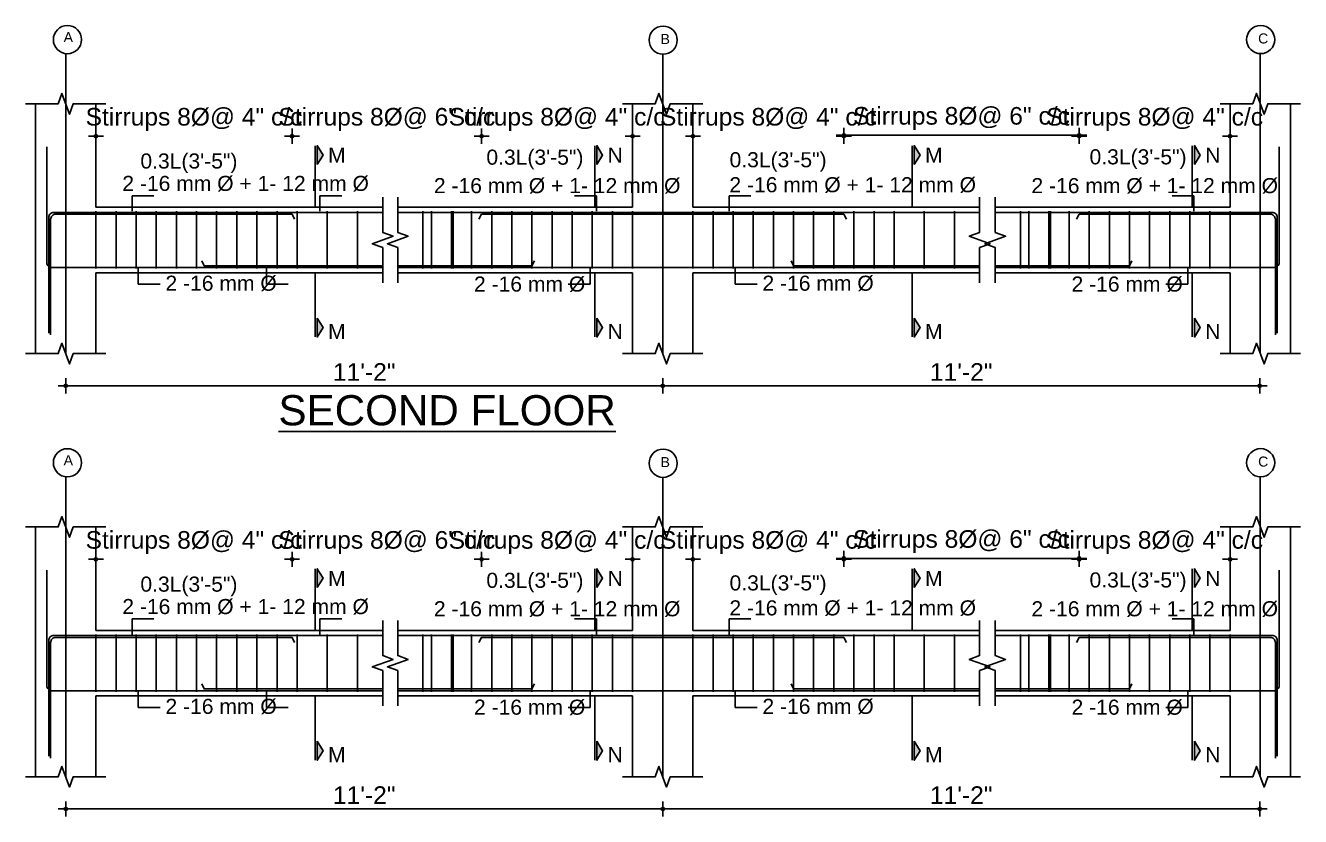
# Model space of a CAD drawing. Header units: inches. Extents: x 10143 to 33197, y -150 to 3760.
# Drawn here: x 14361 to 14868, y 2822 to 3137 of the extents above; entities that cross this region are included whole.
import ezdxf
from ezdxf.enums import TextEntityAlignment as Align

# ---------------------------------------------------------------- set-up
doc = ezdxf.new("R2010")
doc.units = ezdxf.units.IN
doc.header["$LTSCALE"] = 0.5
doc.header["$MEASUREMENT"] = 0
doc.header["$PDMODE"] = 66
doc.layers.add('DIMENSION', color=5, linetype='Continuous')
doc.styles.add('1.8', font='times.ttf', dxfattribs={"width": 0.8, "height": 6})
doc.styles.add('style1', font='arial.ttf', dxfattribs={"height": 7})
doc.dimstyles.new('1.4', dxfattribs={"dimscale": 0, "dimtxt": 6, "dimasz": 0.5, "dimexe": 2, "dimexo": 9, "dimgap": 2, "dimtad": 1, "dimdec": 0, "dimlfac": 0.5, "dimzin": 3, "dimdsep": 46, "dimlunit": 4, "dimtxsty": '1.8', "dimblk": 'DIM', "dimcen": 3, "dimdle": 3, "dimse1": 1, "dimse2": 1, "dimclrd": 256, "dimclre": 256, "dimclrt": 7, "dimadec": 1, "dimazin": 2, "dimtfac": 1, "dimtdec": 0, "dimtix": 1, "dimtofl": 0, "dimtmove": 2, "dimatfit": 3, "dimldrblk": 'ARW', "dimfxl": 2, "dimfrac": 2, "dimtolj": 2, "dimtzin": 0, "dimarcsym": 0})

# ---------------------------------------------------------------- blocks, each defined once
blk = doc.blocks.new('DIM')
at = {"layer": 'DIMENSION'}
h = blk.add_hatch(color=256, dxfattribs=at)
h.paths.add_polyline_path([(0, 1.3), (0, 0), (1.3, 0, 0.414214)])
h.paths.add_polyline_path([(1.3, 0), (0, 0), (0, -1.3, 0.414214)])
h.paths.add_polyline_path([(0, 0), (-1.3, 0, 0.414214), (0, -1.3)])
h.paths.add_polyline_path([(0, 1.3, 0.414214), (-1.3, 0), (0, 0)])
for p, q in [((-6, 0), (6, 0)), ((0, 6), (0, -6))]:
    blk.add_line(p, q, dxfattribs=at)
blk.add_circle((0, 0), 1.28, dxfattribs=at)
blk = doc.blocks.new('*D2431')
at = {"lineweight": -2, "transparency": 16777216}
for p, q in [((14388.15, 2924.24), (14387.65, 2924.24)), ((14467.15, 2924.24), (14467.65, 2924.24))]:
    blk.add_line(p, q, dxfattribs=at)
at = {"layer": 'Defpoints', "color": 0, "transparency": 16777216}
for p in [(14466.65, 2924.24), (14388.65, 2912.26), (14466.65, 2907.7)]:
    blk.add_point(p, dxfattribs=at)
at = {"lineweight": -2, "transparency": 16777216, "xscale": 0.5, "yscale": 0.5, "zscale": 0.5}
blk.add_blockref('DIM', (14388.65, 2924.24), dxfattribs=at)
at = {"lineweight": -2, "transparency": 16777216, "xscale": 0.5, "yscale": 0.5, "zscale": 0.5, "rotation": 180}
blk.add_blockref('DIM', (14466.65, 2924.24), dxfattribs=at)
at = {"color": 7, "transparency": 16777216, "insert": (14427.65, 2930.9), "char_height": 7, "attachment_point": 5, "style": 'style1'}
blk.add_mtext('\\A2;Stirrups 8%%C@ 4" c/c', dxfattribs=at)
blk = doc.blocks.new('ARW')
at = {"layer": 'DIMENSION'}
blk.add_lwpolyline([(-0.5, 0, 0, 3, 0), (-5.5, 0, 0, 0, 0), (-0.5, 0, 0, 0, 0)], format="xyseb", dxfattribs=at)
blk = doc.blocks.new('*D2432')
at = {"lineweight": -2, "transparency": 16777216}
for p, q in [((14466.15, 2924.24), (14465.65, 2924.24)), ((14542.5, 2924.24), (14543, 2924.24))]:
    blk.add_line(p, q, dxfattribs=at)
at = {"layer": 'Defpoints', "color": 0, "transparency": 16777216}
for p in [(14542, 2924.24), (14466.65, 2907.7), (14542, 2893.19)]:
    blk.add_point(p, dxfattribs=at)
at = {"lineweight": -2, "transparency": 16777216, "xscale": 0.5, "yscale": 0.5, "zscale": 0.5}
blk.add_blockref('DIM', (14466.65, 2924.24), dxfattribs=at)
at = {"lineweight": -2, "transparency": 16777216, "xscale": 0.5, "yscale": 0.5, "zscale": 0.5, "rotation": 180}
blk.add_blockref('DIM', (14542, 2924.24), dxfattribs=at)
at = {"color": 7, "transparency": 16777216, "insert": (14504.32, 2930.9), "char_height": 7, "attachment_point": 5, "style": 'style1'}
blk.add_mtext('\\A2;Stirrups 8%%C@ 6" c/c', dxfattribs=at)
blk = doc.blocks.new('*D2433')
at = {"lineweight": -2, "transparency": 16777216}
for p, q in [((14541.5, 2924.24), (14541, 2924.24)), ((14602.5, 2924.24), (14603, 2924.24))]:
    blk.add_line(p, q, dxfattribs=at)
at = {"layer": 'Defpoints', "color": 0, "transparency": 16777216}
for p in [(14602, 2924.24), (14602, 2910.7), (14542, 2893.19)]:
    blk.add_point(p, dxfattribs=at)
at = {"lineweight": -2, "transparency": 16777216, "xscale": 0.5, "yscale": 0.5, "zscale": 0.5}
blk.add_blockref('DIM', (14542, 2924.24), dxfattribs=at)
at = {"lineweight": -2, "transparency": 16777216, "xscale": 0.5, "yscale": 0.5, "zscale": 0.5, "rotation": 180}
blk.add_blockref('DIM', (14602, 2924.24), dxfattribs=at)
at = {"color": 7, "transparency": 16777216, "insert": (14572, 2930.9), "char_height": 7, "attachment_point": 5, "style": 'style1'}
blk.add_mtext('\\A2;Stirrups 8%%C@ 4" c/c', dxfattribs=at)
blk = doc.blocks.new('*D2434')
at = {"lineweight": -2, "transparency": 16777216}
for p, q in [((14625.5, 2924.24), (14625, 2924.24)), ((14686.5, 2924.24), (14687, 2924.24))]:
    blk.add_line(p, q, dxfattribs=at)
at = {"layer": 'Defpoints', "color": 0, "transparency": 16777216}
for p in [(14626, 2924.24), (14626, 2910.7), (14686, 2893.19)]:
    blk.add_point(p, dxfattribs=at)
at = {"lineweight": -2, "transparency": 16777216, "xscale": 0.5, "yscale": 0.5, "zscale": 0.5}
blk.add_blockref('DIM', (14626, 2924.24), dxfattribs=at)
at = {"lineweight": -2, "transparency": 16777216, "xscale": 0.5, "yscale": 0.5, "zscale": 0.5, "rotation": 180}
blk.add_blockref('DIM', (14686, 2924.24), dxfattribs=at)
at = {"color": 7, "transparency": 16777216, "insert": (14656, 2930.9), "char_height": 7, "attachment_point": 5, "style": 'style1'}
blk.add_mtext('\\A2;Stirrups 8%%C@ 4" c/c', dxfattribs=at)
blk = doc.blocks.new('*D2435')
at = {"lineweight": -2, "transparency": 16777216}
for p, q in [((14779.07, 2924.24), (14778.57, 2924.24)), ((14840.07, 2924.24), (14840.57, 2924.24))]:
    blk.add_line(p, q, dxfattribs=at)
at = {"layer": 'Defpoints', "color": 0, "transparency": 16777216}
for p in [(14839.57, 2924.24), (14839.57, 2910.7), (14779.57, 2893.19)]:
    blk.add_point(p, dxfattribs=at)
at = {"lineweight": -2, "transparency": 16777216, "xscale": 0.5, "yscale": 0.5, "zscale": 0.5}
blk.add_blockref('DIM', (14779.57, 2924.24), dxfattribs=at)
at = {"lineweight": -2, "transparency": 16777216, "xscale": 0.5, "yscale": 0.5, "zscale": 0.5, "rotation": 180}
blk.add_blockref('DIM', (14839.57, 2924.24), dxfattribs=at)
at = {"color": 7, "transparency": 16777216, "insert": (14809.57, 2930.9), "char_height": 7, "attachment_point": 5, "style": 'style1'}
blk.add_mtext('\\A2;Stirrups 8%%C@ 4" c/c', dxfattribs=at)
blk = doc.blocks.new('*D2443')
at = {"lineweight": -2, "transparency": 16777216}
blk.add_line((14686.5, 2924.61), (14779.07, 2924.61), dxfattribs=at)
at = {"layer": 'Defpoints', "color": 0, "transparency": 16777216}
for p in [(14779.57, 2924.61), (14686, 2893.19), (14779.57, 2893.19)]:
    blk.add_point(p, dxfattribs=at)
at = {"lineweight": -2, "transparency": 16777216, "xscale": 0.5, "yscale": 0.5, "zscale": 0.5, "rotation": 180}
blk.add_blockref('DIM', (14686, 2924.61), dxfattribs=at)
at = {"lineweight": -2, "transparency": 16777216, "xscale": 0.5, "yscale": 0.5, "zscale": 0.5}
blk.add_blockref('DIM', (14779.57, 2924.61), dxfattribs=at)
at = {"color": 7, "transparency": 16777216, "insert": (14732.78, 2931.27), "char_height": 7, "attachment_point": 5, "style": 'style1'}
blk.add_mtext('\\A2;Stirrups 8%%C@ 6" c/c', dxfattribs=at)
blk = doc.blocks.new('*D2428')
at = {"lineweight": -2, "transparency": 16777216}
blk.add_line((14377.15, 2824.93), (14613.5, 2824.93), dxfattribs=at)
at = {"layer": 'Defpoints', "color": 0, "transparency": 16777216}
for p in [(14376.65, 2837.74), (14614, 2837.74), (14614, 2824.93)]:
    blk.add_point(p, dxfattribs=at)
at = {"lineweight": -2, "transparency": 16777216, "xscale": 0.5, "yscale": 0.5, "zscale": 0.5, "rotation": 180}
blk.add_blockref('DIM', (14376.65, 2824.93), dxfattribs=at)
at = {"lineweight": -2, "transparency": 16777216, "xscale": 0.5, "yscale": 0.5, "zscale": 0.5}
blk.add_blockref('DIM', (14614, 2824.93), dxfattribs=at)
at = {"color": 7, "transparency": 16777216, "insert": (14495.32, 2830.45), "char_height": 7, "attachment_point": 5, "style": 'style1'}
blk.add_mtext('\\A2;11\'-2"', dxfattribs=at)
blk = doc.blocks.new('*D2436')
at = {"lineweight": -2, "transparency": 16777216}
blk.add_line((14614.5, 2824.93), (14850.85, 2824.93), dxfattribs=at)
at = {"layer": 'Defpoints', "color": 0, "transparency": 16777216}
for p in [(14614, 2837.74), (14851.35, 2837.74), (14851.35, 2824.93)]:
    blk.add_point(p, dxfattribs=at)
at = {"lineweight": -2, "transparency": 16777216, "xscale": 0.5, "yscale": 0.5, "zscale": 0.5, "rotation": 180}
blk.add_blockref('DIM', (14614, 2824.93), dxfattribs=at)
at = {"lineweight": -2, "transparency": 16777216, "xscale": 0.5, "yscale": 0.5, "zscale": 0.5}
blk.add_blockref('DIM', (14851.35, 2824.93), dxfattribs=at)
at = {"color": 7, "transparency": 16777216, "insert": (14732.67, 2830.45), "char_height": 7, "attachment_point": 5, "style": 'style1'}
blk.add_mtext('\\A2;{\\fArial TUR|b0|i0|c162|p34;11\'-}2{\\fArial TUR|b0|i0|c162|p34;"}', dxfattribs=at)
blk = doc.blocks.new('*D2424')
at = {"lineweight": -2, "transparency": 16777216}
for p, q in [((14388.15, 3092.53), (14387.65, 3092.53)), ((14467.15, 3092.53), (14467.65, 3092.53))]:
    blk.add_line(p, q, dxfattribs=at)
at = {"layer": 'Defpoints', "color": 0, "transparency": 16777216}
for p in [(14466.65, 3092.53), (14388.65, 3080.56), (14466.65, 3075.99)]:
    blk.add_point(p, dxfattribs=at)
at = {"lineweight": -2, "transparency": 16777216, "xscale": 0.5, "yscale": 0.5, "zscale": 0.5}
blk.add_blockref('DIM', (14388.65, 3092.53), dxfattribs=at)
at = {"lineweight": -2, "transparency": 16777216, "xscale": 0.5, "yscale": 0.5, "zscale": 0.5, "rotation": 180}
blk.add_blockref('DIM', (14466.65, 3092.53), dxfattribs=at)
at = {"color": 7, "transparency": 16777216, "insert": (14427.65, 3099.19), "char_height": 7, "attachment_point": 5, "style": 'style1'}
blk.add_mtext('\\A2;Stirrups 8%%C@ 4" c/c', dxfattribs=at)
blk = doc.blocks.new('*D2425')
at = {"lineweight": -2, "transparency": 16777216}
for p, q in [((14466.15, 3092.53), (14465.65, 3092.53)), ((14542.5, 3092.53), (14543, 3092.53))]:
    blk.add_line(p, q, dxfattribs=at)
at = {"layer": 'Defpoints', "color": 0, "transparency": 16777216}
for p in [(14542, 3092.53), (14466.65, 3075.99), (14542, 3061.48)]:
    blk.add_point(p, dxfattribs=at)
at = {"lineweight": -2, "transparency": 16777216, "xscale": 0.5, "yscale": 0.5, "zscale": 0.5}
blk.add_blockref('DIM', (14466.65, 3092.53), dxfattribs=at)
at = {"lineweight": -2, "transparency": 16777216, "xscale": 0.5, "yscale": 0.5, "zscale": 0.5, "rotation": 180}
blk.add_blockref('DIM', (14542, 3092.53), dxfattribs=at)
at = {"color": 7, "transparency": 16777216, "insert": (14504.32, 3099.19), "char_height": 7, "attachment_point": 5, "style": 'style1'}
blk.add_mtext('\\A2;Stirrups 8%%C@ 6" c/c', dxfattribs=at)
blk = doc.blocks.new('*D2426')
at = {"lineweight": -2, "transparency": 16777216}
for p, q in [((14541.5, 3092.53), (14541, 3092.53)), ((14602.5, 3092.53), (14603, 3092.53))]:
    blk.add_line(p, q, dxfattribs=at)
at = {"layer": 'Defpoints', "color": 0, "transparency": 16777216}
for p in [(14602, 3092.53), (14602, 3078.99), (14542, 3061.48)]:
    blk.add_point(p, dxfattribs=at)
at = {"lineweight": -2, "transparency": 16777216, "xscale": 0.5, "yscale": 0.5, "zscale": 0.5}
blk.add_blockref('DIM', (14542, 3092.53), dxfattribs=at)
at = {"lineweight": -2, "transparency": 16777216, "xscale": 0.5, "yscale": 0.5, "zscale": 0.5, "rotation": 180}
blk.add_blockref('DIM', (14602, 3092.53), dxfattribs=at)
at = {"color": 7, "transparency": 16777216, "insert": (14572, 3099.19), "char_height": 7, "attachment_point": 5, "style": 'style1'}
blk.add_mtext('\\A2;Stirrups 8%%C@ 4" c/c', dxfattribs=at)
blk = doc.blocks.new('*D2427')
at = {"lineweight": -2, "transparency": 16777216}
for p, q in [((14625.5, 3092.53), (14625, 3092.53)), ((14686.5, 3092.53), (14687, 3092.53))]:
    blk.add_line(p, q, dxfattribs=at)
at = {"layer": 'Defpoints', "color": 0, "transparency": 16777216}
for p in [(14626, 3092.53), (14626, 3078.99), (14686, 3061.48)]:
    blk.add_point(p, dxfattribs=at)
at = {"lineweight": -2, "transparency": 16777216, "xscale": 0.5, "yscale": 0.5, "zscale": 0.5}
blk.add_blockref('DIM', (14626, 3092.53), dxfattribs=at)
at = {"lineweight": -2, "transparency": 16777216, "xscale": 0.5, "yscale": 0.5, "zscale": 0.5, "rotation": 180}
blk.add_blockref('DIM', (14686, 3092.53), dxfattribs=at)
at = {"color": 7, "transparency": 16777216, "insert": (14656, 3099.19), "char_height": 7, "attachment_point": 5, "style": 'style1'}
blk.add_mtext('\\A2;Stirrups 8%%C@ 4" c/c', dxfattribs=at)
blk = doc.blocks.new('*D2421')
at = {"lineweight": -2, "transparency": 16777216}
for p, q in [((14779.07, 3092.53), (14778.57, 3092.53)), ((14840.07, 3092.53), (14840.57, 3092.53))]:
    blk.add_line(p, q, dxfattribs=at)
at = {"layer": 'Defpoints', "color": 0, "transparency": 16777216}
for p in [(14839.57, 3092.53), (14839.57, 3078.99), (14779.57, 3061.48)]:
    blk.add_point(p, dxfattribs=at)
at = {"lineweight": -2, "transparency": 16777216, "xscale": 0.5, "yscale": 0.5, "zscale": 0.5}
blk.add_blockref('DIM', (14779.57, 3092.53), dxfattribs=at)
at = {"lineweight": -2, "transparency": 16777216, "xscale": 0.5, "yscale": 0.5, "zscale": 0.5, "rotation": 180}
blk.add_blockref('DIM', (14839.57, 3092.53), dxfattribs=at)
at = {"color": 7, "transparency": 16777216, "insert": (14809.57, 3099.19), "char_height": 7, "attachment_point": 5, "style": 'style1'}
blk.add_mtext('\\A2;Stirrups 8%%C@ 4" c/c', dxfattribs=at)
blk = doc.blocks.new('*D2442')
at = {"lineweight": -2, "transparency": 16777216}
blk.add_line((14686.5, 3092.9), (14779.07, 3092.9), dxfattribs=at)
at = {"layer": 'Defpoints', "color": 0, "transparency": 16777216}
for p in [(14779.57, 3092.9), (14686, 3061.48), (14779.57, 3061.48)]:
    blk.add_point(p, dxfattribs=at)
at = {"lineweight": -2, "transparency": 16777216, "xscale": 0.5, "yscale": 0.5, "zscale": 0.5, "rotation": 180}
blk.add_blockref('DIM', (14686, 3092.9), dxfattribs=at)
at = {"lineweight": -2, "transparency": 16777216, "xscale": 0.5, "yscale": 0.5, "zscale": 0.5}
blk.add_blockref('DIM', (14779.57, 3092.9), dxfattribs=at)
at = {"color": 7, "transparency": 16777216, "insert": (14732.78, 3099.56), "char_height": 7, "attachment_point": 5, "style": 'style1'}
blk.add_mtext('\\A2;Stirrups 8%%C@ 6" c/c', dxfattribs=at)
blk = doc.blocks.new('*D2422')
at = {"lineweight": -2, "transparency": 16777216}
blk.add_line((14377.15, 2993.23), (14613.5, 2993.23), dxfattribs=at)
at = {"layer": 'Defpoints', "color": 0, "transparency": 16777216}
for p in [(14376.65, 3006.04), (14614, 3006.04), (14614, 2993.23)]:
    blk.add_point(p, dxfattribs=at)
at = {"lineweight": -2, "transparency": 16777216, "xscale": 0.5, "yscale": 0.5, "zscale": 0.5, "rotation": 180}
blk.add_blockref('DIM', (14376.65, 2993.23), dxfattribs=at)
at = {"lineweight": -2, "transparency": 16777216, "xscale": 0.5, "yscale": 0.5, "zscale": 0.5}
blk.add_blockref('DIM', (14614, 2993.23), dxfattribs=at)
at = {"color": 7, "transparency": 16777216, "insert": (14495.32, 2998.74), "char_height": 7, "attachment_point": 5, "style": 'style1'}
blk.add_mtext('\\A2;11\'-2"', dxfattribs=at)
blk = doc.blocks.new('*D2423')
at = {"lineweight": -2, "transparency": 16777216}
blk.add_line((14614.5, 2993.23), (14850.85, 2993.23), dxfattribs=at)
at = {"layer": 'Defpoints', "color": 0, "transparency": 16777216}
for p in [(14614, 3006.04), (14851.35, 3006.04), (14851.35, 2993.23)]:
    blk.add_point(p, dxfattribs=at)
at = {"lineweight": -2, "transparency": 16777216, "xscale": 0.5, "yscale": 0.5, "zscale": 0.5, "rotation": 180}
blk.add_blockref('DIM', (14614, 2993.23), dxfattribs=at)
at = {"lineweight": -2, "transparency": 16777216, "xscale": 0.5, "yscale": 0.5, "zscale": 0.5}
blk.add_blockref('DIM', (14851.35, 2993.23), dxfattribs=at)
at = {"color": 7, "transparency": 16777216, "insert": (14732.67, 2998.74), "char_height": 7, "attachment_point": 5, "style": 'style1'}
blk.add_mtext('\\A2;{\\fArial TUR|b0|i0|c162|p34;11\'-}2{\\fArial TUR|b0|i0|c162|p34;"}', dxfattribs=at)

msp = doc.modelspace()

# ---------------------------------------------------------------- hatches: boundary and pattern name
for points in [[(14476.63, 3088.78), (14476.63, 3081.27), (14478.94, 3085.02)], [(14587.8, 3088.78), (14587.8, 3081.27), (14590.11, 3085.02)], [(14713.99, 3088.78), (14713.99, 3081.27), (14716.3, 3085.02)], [(14825.36, 3088.78), (14825.36, 3081.27), (14827.67, 3085.02)], [(14476.63, 3012.64), (14476.63, 3020.14), (14478.94, 3016.39)], [(14587.8, 3012.64), (14587.8, 3020.14), (14590.11, 3016.39)], [(14713.99, 3012.64), (14713.99, 3020.14), (14716.3, 3016.39)], [(14825.36, 3012.64), (14825.36, 3020.14), (14827.67, 3016.39)], [(14476.63, 2920.48), (14476.63, 2912.98), (14478.94, 2916.73)], [(14587.8, 2920.48), (14587.8, 2912.98), (14590.11, 2916.73)], [(14713.99, 2920.48), (14713.99, 2912.98), (14716.3, 2916.73)], [(14825.36, 2920.48), (14825.36, 2912.98), (14827.67, 2916.73)], [(14476.63, 2844.34), (14476.63, 2851.85), (14478.94, 2848.09)], [(14587.8, 2844.34), (14587.8, 2851.85), (14590.11, 2848.09)], [(14713.99, 2844.34), (14713.99, 2851.85), (14716.3, 2848.09)], [(14825.36, 2844.34), (14825.36, 2851.85), (14827.67, 2848.09)]]:
    msp.add_hatch(color=256).paths.add_polyline_path(points)

# ---------------------------------------------------------------- linework, layer by layer
for p, q in [((14376.65, 3105.39), (14376.65, 3125.35)), ((14614, 3105.39), (14614, 3125.35)), ((14851.57, 3105.39), (14851.57, 3125.35)), ((14364.65, 3038.23), (14364.65, 3105.39)), ((14376.65, 3105.39), (14376.65, 3006.04)), ((14388.65, 3064.23), (14388.65, 3105.39)), ((14602, 3064.23), (14602, 3105.39)), ((14614, 3105.39), (14614, 3006.04)), ((14626, 3064.23), (14626, 3105.39)), ((14839.57, 3064.23), (14839.57, 3105.39)), ((14851.57, 3105.39), (14851.57, 3006.04)), ((14863.57, 3061.48), (14863.57, 3105.39)), ((14475.78, 3064.23), (14475.78, 3088.73)), ((14586.94, 3064.23), (14586.94, 3088.73)), ((14713.13, 3064.23), (14713.13, 3088.73)), ((14824.51, 3064.23), (14824.51, 3088.73)), ((14388.65, 3064.23), (14502.65, 3064.23)), ((14388.65, 3062.63), (14388.65, 3039.83)), ((14396.65, 3062.63), (14396.65, 3039.83)), ((14404.65, 3062.63), (14404.65, 3039.83)), ((14412.65, 3062.63), (14412.65, 3039.83)), ((14420.65, 3062.63), (14420.65, 3039.83)), ((14428.65, 3062.63), (14428.65, 3039.83)), ((14436.65, 3062.63), (14436.65, 3039.83)), ((14444.65, 3062.63), (14444.65, 3039.83)), ((14452.65, 3062.63), (14452.65, 3039.83)), ((14460.65, 3062.63), (14460.65, 3039.83)), ((14468.65, 3062.63), (14468.65, 3039.83)), ((14480.65, 3062.63), (14480.65, 3039.83)), ((14492.65, 3062.63), (14492.65, 3039.83)), ((14508.65, 3064.23), (14602, 3064.23)), ((14614, 3062.23), (14508.65, 3062.23)), ((14518.65, 3062.63), (14518.65, 3039.83)), ((14522, 3062.63), (14522, 3039.83)), ((14530, 3062.63), (14530, 3039.83)), ((14530.65, 3062.63), (14530.65, 3039.83)), ((14538, 3062.63), (14538, 3039.83)), ((14546, 3062.63), (14546, 3039.83)), ((14554, 3062.63), (14554, 3039.83)), ((14562, 3062.63), (14562, 3039.83)), ((14570, 3062.63), (14570, 3039.83)), ((14578, 3062.63), (14578, 3039.83)), ((14586, 3062.63), (14586, 3039.83)), ((14594, 3062.63), (14594, 3039.83)), ((14602, 3062.63), (14602, 3039.83)), ((14614, 3062.23), (14740, 3062.23)), ((14740, 3064.23), (14626, 3064.23)), ((14626, 3062.63), (14626, 3039.83)), ((14634, 3062.63), (14634, 3039.83)), ((14642, 3062.63), (14642, 3039.83)), ((14650, 3062.63), (14650, 3039.83)), ((14658, 3062.63), (14658, 3039.83)), ((14666, 3062.63), (14666, 3039.83)), ((14674, 3062.63), (14674, 3039.83)), ((14682, 3062.63), (14682, 3039.83)), ((14690, 3062.63), (14690, 3039.83)), ((14698, 3062.63), (14698, 3039.83)), ((14706, 3062.63), (14706, 3039.83)), ((14718, 3062.63), (14718, 3039.83)), ((14730, 3062.63), (14730, 3039.83)), ((14746.21, 3064.23), (14839.57, 3064.23)), ((14851.57, 3062.23), (14746.21, 3062.23)), ((14756.21, 3062.63), (14756.21, 3039.83)), ((14759.57, 3062.63), (14759.57, 3039.83)), ((14767.57, 3062.63), (14767.57, 3039.83)), ((14768.21, 3062.63), (14768.21, 3039.83)), ((14775.57, 3062.63), (14775.57, 3039.83)), ((14783.57, 3062.63), (14783.57, 3039.83)), ((14791.57, 3062.63), (14791.57, 3039.83)), ((14799.57, 3062.63), (14799.57, 3039.83)), ((14807.57, 3062.63), (14807.57, 3039.83)), ((14815.57, 3062.63), (14815.57, 3039.83)), ((14823.57, 3062.63), (14823.57, 3039.83)), ((14831.57, 3062.63), (14831.57, 3039.83)), ((14839.57, 3062.63), (14839.57, 3039.83)), ((14863.57, 3006.04), (14863.57, 3061.48)), ((14364.65, 3006.04), (14364.65, 3038.23)), ((14388.65, 3006.04), (14388.65, 3038.23)), ((14388.65, 3038.23), (14502.65, 3038.23)), ((14475.78, 3012.69), (14475.78, 3038.23)), ((14614, 3040.23), (14508.65, 3040.23)), ((14508.65, 3038.23), (14602, 3038.23)), ((14586.94, 3012.69), (14586.94, 3038.23)), ((14602, 3006.04), (14602, 3038.23)), ((14614, 3040.23), (14740, 3040.23)), ((14740, 3038.23), (14626, 3038.23)), ((14626, 3006.04), (14626, 3038.23)), ((14713.13, 3012.69), (14713.13, 3038.23)), ((14851.57, 3040.23), (14746.21, 3040.23)), ((14746.21, 3038.23), (14839.57, 3038.23)), ((14824.51, 3012.69), (14824.51, 3038.23)), ((14839.57, 3006.04), (14839.57, 3038.23)), ((14376.65, 3006.04), (14376.65, 3025.99)), ((14614, 3006.04), (14614, 3025.99)), ((14851.57, 3006.04), (14851.57, 3025.99)), ((14376.65, 2937.1), (14376.65, 2957.05)), ((14614, 2937.1), (14614, 2957.05)), ((14851.57, 2937.1), (14851.57, 2957.05)), ((14364.65, 2869.94), (14364.65, 2937.1)), ((14376.65, 2937.1), (14376.65, 2837.74)), ((14388.65, 2895.94), (14388.65, 2937.1)), ((14602, 2895.94), (14602, 2937.1)), ((14614, 2937.1), (14614, 2837.74)), ((14626, 2895.94), (14626, 2937.1)), ((14839.57, 2895.94), (14839.57, 2937.1)), ((14851.57, 2937.1), (14851.57, 2837.74)), ((14863.57, 2893.19), (14863.57, 2937.1)), ((14475.78, 2895.94), (14475.78, 2920.43)), ((14586.94, 2895.94), (14586.94, 2920.43)), ((14713.13, 2895.94), (14713.13, 2920.43)), ((14824.51, 2895.94), (14824.51, 2920.43)), ((14388.65, 2895.94), (14502.65, 2895.94)), ((14508.65, 2895.94), (14602, 2895.94)), ((14740, 2895.94), (14626, 2895.94)), ((14746.21, 2895.94), (14839.57, 2895.94)), ((14388.65, 2894.34), (14388.65, 2871.54)), ((14396.65, 2894.34), (14396.65, 2871.54)), ((14404.65, 2894.34), (14404.65, 2871.54)), ((14412.65, 2894.34), (14412.65, 2871.54)), ((14420.65, 2894.34), (14420.65, 2871.54)), ((14428.65, 2894.34), (14428.65, 2871.54)), ((14436.65, 2894.34), (14436.65, 2871.54)), ((14444.65, 2894.34), (14444.65, 2871.54)), ((14452.65, 2894.34), (14452.65, 2871.54)), ((14460.65, 2894.34), (14460.65, 2871.54)), ((14468.65, 2894.34), (14468.65, 2871.54)), ((14480.65, 2894.34), (14480.65, 2871.54)), ((14492.65, 2894.34), (14492.65, 2871.54)), ((14614, 2893.94), (14508.65, 2893.94)), ((14518.65, 2894.34), (14518.65, 2871.54)), ((14522, 2894.34), (14522, 2871.54)), ((14530, 2894.34), (14530, 2871.54)), ((14530.65, 2894.34), (14530.65, 2871.54)), ((14538, 2894.34), (14538, 2871.54)), ((14546, 2894.34), (14546, 2871.54)), ((14554, 2894.34), (14554, 2871.54)), ((14562, 2894.34), (14562, 2871.54)), ((14570, 2894.34), (14570, 2871.54)), ((14578, 2894.34), (14578, 2871.54)), ((14586, 2894.34), (14586, 2871.54)), ((14594, 2894.34), (14594, 2871.54)), ((14602, 2894.34), (14602, 2871.54)), ((14614, 2893.94), (14740, 2893.94)), ((14626, 2894.34), (14626, 2871.54)), ((14634, 2894.34), (14634, 2871.54)), ((14642, 2894.34), (14642, 2871.54)), ((14650, 2894.34), (14650, 2871.54)), ((14658, 2894.34), (14658, 2871.54)), ((14666, 2894.34), (14666, 2871.54)), ((14674, 2894.34), (14674, 2871.54)), ((14682, 2894.34), (14682, 2871.54)), ((14690, 2894.34), (14690, 2871.54)), ((14698, 2894.34), (14698, 2871.54)), ((14706, 2894.34), (14706, 2871.54)), ((14718, 2894.34), (14718, 2871.54)), ((14730, 2894.34), (14730, 2871.54)), ((14851.57, 2893.94), (14746.21, 2893.94)), ((14756.21, 2894.34), (14756.21, 2871.54)), ((14759.57, 2894.34), (14759.57, 2871.54)), ((14767.57, 2894.34), (14767.57, 2871.54)), ((14768.21, 2894.34), (14768.21, 2871.54)), ((14775.57, 2894.34), (14775.57, 2871.54)), ((14783.57, 2894.34), (14783.57, 2871.54)), ((14791.57, 2894.34), (14791.57, 2871.54)), ((14799.57, 2894.34), (14799.57, 2871.54)), ((14807.57, 2894.34), (14807.57, 2871.54)), ((14815.57, 2894.34), (14815.57, 2871.54)), ((14823.57, 2894.34), (14823.57, 2871.54)), ((14831.57, 2894.34), (14831.57, 2871.54)), ((14839.57, 2894.34), (14839.57, 2871.54)), ((14863.57, 2837.74), (14863.57, 2893.19)), ((14364.65, 2837.74), (14364.65, 2869.94)), ((14388.65, 2837.74), (14388.65, 2869.94)), ((14388.65, 2869.94), (14502.65, 2869.94)), ((14475.78, 2844.39), (14475.78, 2869.94)), ((14614, 2871.94), (14508.65, 2871.94)), ((14508.65, 2869.94), (14602, 2869.94)), ((14586.94, 2844.39), (14586.94, 2869.94)), ((14602, 2837.74), (14602, 2869.94)), ((14614, 2871.94), (14740, 2871.94)), ((14740, 2869.94), (14626, 2869.94)), ((14626, 2837.74), (14626, 2869.94)), ((14713.13, 2844.39), (14713.13, 2869.94)), ((14851.57, 2871.94), (14746.21, 2871.94)), ((14746.21, 2869.94), (14839.57, 2869.94)), ((14824.51, 2844.39), (14824.51, 2869.94)), ((14839.57, 2837.74), (14839.57, 2869.94)), ((14376.65, 2837.74), (14376.65, 2857.7)), ((14614, 2837.74), (14614, 2857.7)), ((14851.57, 2837.74), (14851.57, 2857.7))]:
    msp.add_line(p, q)
for points in [[(14392.65, 3105.39), (14379.65, 3105.39), (14378.15, 3101.27), (14375.15, 3109.52), (14373.65, 3105.39), (14360.65, 3105.39)], [(14630, 3105.39), (14617, 3105.39), (14615.5, 3101.27), (14612.5, 3109.52), (14611, 3105.39), (14598, 3105.39)], [(14867.57, 3105.39), (14854.57, 3105.39), (14853.07, 3101.27), (14850.07, 3109.52), (14848.57, 3105.39), (14835.57, 3105.39)], [(14476.63, 3081.27), (14476.63, 3088.78), (14478.94, 3085.02), (14476.63, 3081.27)], [(14587.8, 3081.27), (14587.8, 3088.78), (14590.11, 3085.02), (14587.8, 3081.27)], [(14713.99, 3081.27), (14713.99, 3088.78), (14716.3, 3085.02), (14713.99, 3081.27)], [(14825.36, 3081.27), (14825.36, 3088.78), (14827.67, 3085.02), (14825.36, 3081.27)], [(14502.65, 3068.23), (14502.65, 3054.23), (14506.77, 3052.73), (14498.53, 3049.73), (14502.65, 3048.23), (14502.65, 3034.23)], [(14502.65, 3068.23), (14502.65, 3054.23), (14506.77, 3052.73), (14498.53, 3049.73), (14502.65, 3048.23), (14502.65, 3034.23)], [(14508.65, 3068.23), (14508.65, 3054.23), (14512.77, 3052.73), (14504.53, 3049.73), (14508.65, 3048.23), (14508.65, 3034.23)], [(14508.65, 3068.23), (14508.65, 3054.23), (14512.77, 3052.73), (14504.53, 3049.73), (14508.65, 3048.23), (14508.65, 3034.23)], [(14740, 3068.23), (14740, 3054.23), (14735.88, 3052.73), (14744.12, 3049.73), (14740, 3048.23), (14740, 3034.23)], [(14740, 3068.23), (14740, 3054.23), (14735.88, 3052.73), (14744.12, 3049.73), (14740, 3048.23), (14740, 3034.23)], [(14746.21, 3068.23), (14746.21, 3054.23), (14750.33, 3052.73), (14742.09, 3049.73), (14746.21, 3048.23), (14746.21, 3034.23)], [(14746.21, 3068.23), (14746.21, 3054.23), (14750.33, 3052.73), (14742.09, 3049.73), (14746.21, 3048.23), (14746.21, 3034.23)], [(14376.65, 3062.23), (14502.65, 3062.23)], [(14376.65, 3061.48), (14466.65, 3061.48), (14467.6, 3059.48)], [(14540.95, 3059.48), (14542, 3061.48), (14614, 3061.48)], [(14687.04, 3059.48), (14686, 3061.48), (14614, 3061.48)], [(14778.52, 3059.48), (14779.57, 3061.48), (14851.57, 3061.48)], [(14430.69, 3042.98), (14431.65, 3040.98), (14502.65, 3040.98)], [(14562.95, 3042.98), (14562, 3040.98), (14508.65, 3040.98)], [(14665.04, 3042.98), (14666, 3040.98), (14740, 3040.98)], [(14800.52, 3042.98), (14799.57, 3040.98), (14746.21, 3040.98)], [(14502.65, 3040.23), (14376.65, 3040.23)], [(14476.63, 3020.14), (14476.63, 3012.64), (14478.94, 3016.39), (14476.63, 3020.14)], [(14587.8, 3020.14), (14587.8, 3012.64), (14590.11, 3016.39), (14587.8, 3020.14)], [(14713.99, 3020.14), (14713.99, 3012.64), (14716.3, 3016.39), (14713.99, 3020.14)], [(14825.36, 3020.14), (14825.36, 3012.64), (14827.67, 3016.39), (14825.36, 3020.14)], [(14392.65, 3006.04), (14379.65, 3006.04), (14378.15, 3001.92), (14375.15, 3010.16), (14373.65, 3006.04), (14360.65, 3006.04)], [(14630, 3006.04), (14617, 3006.04), (14615.5, 3001.92), (14612.5, 3010.16), (14611, 3006.04), (14598, 3006.04)], [(14867.57, 3006.04), (14854.57, 3006.04), (14853.07, 3001.92), (14850.07, 3010.16), (14848.57, 3006.04), (14835.57, 3006.04)], [(14392.65, 2937.1), (14379.65, 2937.1), (14378.15, 2932.98), (14375.15, 2941.22), (14373.65, 2937.1), (14360.65, 2937.1)], [(14630, 2937.1), (14617, 2937.1), (14615.5, 2932.98), (14612.5, 2941.22), (14611, 2937.1), (14598, 2937.1)], [(14867.57, 2937.1), (14854.57, 2937.1), (14853.07, 2932.98), (14850.07, 2941.22), (14848.57, 2937.1), (14835.57, 2937.1)], [(14476.63, 2912.98), (14476.63, 2920.48), (14478.94, 2916.73), (14476.63, 2912.98)], [(14587.8, 2912.98), (14587.8, 2920.48), (14590.11, 2916.73), (14587.8, 2912.98)], [(14713.99, 2912.98), (14713.99, 2920.48), (14716.3, 2916.73), (14713.99, 2912.98)], [(14825.36, 2912.98), (14825.36, 2920.48), (14827.67, 2916.73), (14825.36, 2912.98)], [(14502.65, 2899.94), (14502.65, 2885.94), (14506.77, 2884.44), (14498.53, 2881.44), (14502.65, 2879.94), (14502.65, 2865.94)], [(14502.65, 2899.94), (14502.65, 2885.94), (14506.77, 2884.44), (14498.53, 2881.44), (14502.65, 2879.94), (14502.65, 2865.94)], [(14508.65, 2899.94), (14508.65, 2885.94), (14512.77, 2884.44), (14504.53, 2881.44), (14508.65, 2879.94), (14508.65, 2865.94)], [(14508.65, 2899.94), (14508.65, 2885.94), (14512.77, 2884.44), (14504.53, 2881.44), (14508.65, 2879.94), (14508.65, 2865.94)], [(14740, 2899.94), (14740, 2885.94), (14735.88, 2884.44), (14744.12, 2881.44), (14740, 2879.94), (14740, 2865.94)], [(14740, 2899.94), (14740, 2885.94), (14735.88, 2884.44), (14744.12, 2881.44), (14740, 2879.94), (14740, 2865.94)], [(14746.21, 2899.94), (14746.21, 2885.94), (14750.33, 2884.44), (14742.09, 2881.44), (14746.21, 2879.94), (14746.21, 2865.94)], [(14746.21, 2899.94), (14746.21, 2885.94), (14750.33, 2884.44), (14742.09, 2881.44), (14746.21, 2879.94), (14746.21, 2865.94)], [(14376.65, 2893.94), (14502.65, 2893.94)], [(14376.65, 2893.19), (14466.65, 2893.19), (14467.6, 2891.19)], [(14540.95, 2891.19), (14542, 2893.19), (14614, 2893.19)], [(14687.04, 2891.19), (14686, 2893.19), (14614, 2893.19)], [(14778.52, 2891.19), (14779.57, 2893.19), (14851.57, 2893.19)], [(14430.69, 2874.69), (14431.65, 2872.69), (14502.65, 2872.69)], [(14562.95, 2874.69), (14562, 2872.69), (14508.65, 2872.69)], [(14665.04, 2874.69), (14666, 2872.69), (14740, 2872.69)], [(14800.52, 2874.69), (14799.57, 2872.69), (14746.21, 2872.69)], [(14502.65, 2871.94), (14376.65, 2871.94)], [(14476.63, 2851.85), (14476.63, 2844.34), (14478.94, 2848.09), (14476.63, 2851.85)], [(14587.8, 2851.85), (14587.8, 2844.34), (14590.11, 2848.09), (14587.8, 2851.85)], [(14713.99, 2851.85), (14713.99, 2844.34), (14716.3, 2848.09), (14713.99, 2851.85)], [(14825.36, 2851.85), (14825.36, 2844.34), (14827.67, 2848.09), (14825.36, 2851.85)], [(14392.65, 2837.74), (14379.65, 2837.74), (14378.15, 2833.62), (14375.15, 2841.87), (14373.65, 2837.74), (14360.65, 2837.74)], [(14630, 2837.74), (14617, 2837.74), (14615.5, 2833.62), (14612.5, 2841.87), (14611, 2837.74), (14598, 2837.74)], [(14867.57, 2837.74), (14854.57, 2837.74), (14853.07, 2833.62), (14850.07, 2841.87), (14848.57, 2837.74), (14835.57, 2837.74)]]:
    msp.add_lwpolyline(points)
for points in [[(14388.65, 3040.23), (14371.16, 3040.23, -0.414214), (14369.15, 3042.24), (14369.15, 3088.23)], [(14839.57, 3040.23), (14857.05, 3040.23, 0.414214), (14859.07, 3042.24), (14859.07, 3088.23)], [(14369.9, 3014.23), (14369.9, 3060.21, -0.414214), (14371.91, 3062.23), (14388.65, 3062.23)], [(14858.32, 3014.23), (14858.32, 3060.21, 0.414214), (14856.3, 3062.23), (14839.57, 3062.23)], [(14370.65, 3013.48), (14370.65, 3059.46, -0.414214), (14372.66, 3061.48), (14388.65, 3061.48)], [(14857.57, 3013.48), (14857.57, 3059.46, 0.414214), (14855.55, 3061.48), (14839.57, 3061.48)], [(14388.65, 2871.94), (14371.16, 2871.94, -0.414214), (14369.15, 2873.95), (14369.15, 2919.94)], [(14839.57, 2871.94), (14857.05, 2871.94, 0.414214), (14859.07, 2873.95), (14859.07, 2919.94)], [(14369.9, 2845.94), (14369.9, 2891.92, -0.414214), (14371.91, 2893.94), (14388.65, 2893.94)], [(14370.65, 2845.19), (14370.65, 2891.17, -0.414214), (14372.66, 2893.19), (14388.65, 2893.19)], [(14858.32, 2845.94), (14858.32, 2891.92, 0.414214), (14856.3, 2893.94), (14839.57, 2893.94)], [(14857.57, 2845.19), (14857.57, 2891.17, 0.414214), (14855.55, 2893.19), (14839.57, 2893.19)]]:
    msp.add_lwpolyline(points, format="xyb")
for centre in [(14377.33, 3130.92), (14614.16, 3130.72), (14851.73, 3130.94), (14377.33, 2962.63), (14614.16, 2962.43), (14851.73, 2962.65)]:
    msp.add_circle(centre, 5.6)

# ---------------------------------------------------------------- texts
at = {"style": 'style1'}
for s, height, p in [('A', 4, (14375.81, 3129.93)), ('B', 4, (14613.14, 3129.17)), ('C', 4, (14850.71, 3129.39)), ('M', 6, (14480.94, 3081.94)), ('0.3L(3\'-5")', 6, (14543.89, 3081.17)), ('N', 6, (14592.1, 3081.94)), ('M', 6, (14718.29, 3081.94)), ('0.3L(3\'-5")', 6, (14783.69, 3081.31)), ('N', 6, (14829.67, 3081.94)), ('0.3L(3\'-5")', 6, (14406.33, 3079.65)), ('0.3L(3\'-5")', 6, (14640.57, 3080.15)), ('2 -16 mm %%C + 1- 12 mm %%C', 6, (14399.14, 3070.74)), ('2 -16 mm %%C + 1- 12 mm %%C', 6, (14523.02, 3069.86)), ('2 -16 mm %%C + 1- 12 mm %%C', 6, (14640.51, 3070.21)), ('2 -16 mm %%C + 1- 12 mm %%C', 6, (14760.59, 3069.86)), ('2 -16 mm %%C ', 6, (14416.29, 3031.04)), ('2 -16 mm %%C ', 6, (14538.96, 3030.71)), ('2 -16 mm %%C ', 6, (14653.64, 3031.04)), ('2 -16 mm %%C ', 6, (14776.53, 3030.71)), ('M', 6, (14480.94, 3011.81)), ('N', 6, (14592.1, 3011.81)), ('M', 6, (14718.29, 3011.81)), ('N', 6, (14829.67, 3011.81)), ('A', 4, (14375.81, 2961.64)), ('B', 4, (14613.14, 2960.88)), ('C', 4, (14850.71, 2961.1)), ('0.3L(3\'-5")', 6, (14406.33, 2911.36)), ('M', 6, (14480.94, 2913.64)), ('0.3L(3\'-5")', 6, (14543.89, 2912.88)), ('N', 6, (14592.1, 2913.64)), ('0.3L(3\'-5")', 6, (14640.57, 2911.85)), ('M', 6, (14718.29, 2913.64)), ('0.3L(3\'-5")', 6, (14783.69, 2913.02)), ('N', 6, (14829.67, 2913.64)), ('2 -16 mm %%C + 1- 12 mm %%C', 6, (14399.14, 2902.44)), ('2 -16 mm %%C + 1- 12 mm %%C', 6, (14523.02, 2901.56)), ('2 -16 mm %%C + 1- 12 mm %%C', 6, (14640.51, 2901.91)), ('2 -16 mm %%C + 1- 12 mm %%C', 6, (14760.59, 2901.56)), ('2 -16 mm %%C ', 6, (14416.29, 2862.75)), ('2 -16 mm %%C ', 6, (14538.96, 2862.42)), ('2 -16 mm %%C ', 6, (14653.64, 2862.75)), ('2 -16 mm %%C ', 6, (14776.53, 2862.42)), ('M', 6, (14480.94, 2843.52)), ('N', 6, (14592.1, 2843.52)), ('M', 6, (14718.29, 2843.52)), ('N', 6, (14829.67, 2843.52))]:
    msp.add_text(s, height=height, dxfattribs=at).set_placement(p)
msp.add_text('%%USECOND FLOOR', height=12, dxfattribs=at).set_placement((14528.27, 2983.52), align=Align.MIDDLE_CENTER)

# ---------------------------------------------------------------- dimensions: what is measured, and where the dimension line sits
for base, p1, p2, text, picture, middle in [((14466.65, 3092.53), (14388.65, 3080.56), (14466.65, 3075.99), 'Stirrups 8%%C@ 4" c/c', '*D2424', (14427.65, 3099.19)), ((14542, 3092.53), (14466.65, 3075.99), (14542, 3061.48), 'Stirrups 8%%C@ 6" c/c', '*D2425', (14504.32, 3099.19)), ((14602, 3092.53), (14542, 3061.48), (14602, 3078.99), 'Stirrups 8%%C@ 4" c/c', '*D2426', (14572, 3099.19)), ((14779.57, 3092.9), (14686, 3061.48), (14779.57, 3061.48), 'Stirrups 8%%C@ 6" c/c', '*D2442', (14732.78, 3099.56)), ((14839.57, 3092.53), (14779.57, 3061.48), (14839.57, 3078.99), 'Stirrups 8%%C@ 4" c/c', '*D2421', (14809.57, 3099.19)), ((14614, 2993.23), (14376.65, 3006.04), (14614, 3006.04), '11\'-2"', '*D2422', (14495.32, 2998.74)), ((14851.35, 2993.23), (14614, 3006.04), (14851.35, 3006.04), '{\\fArial TUR|b0|i0|c162|p34;11\'-}2{\\fArial TUR|b0|i0|c162|p34;"}', '*D2423', (14732.67, 2998.74)), ((14466.65, 2924.24), (14388.65, 2912.26), (14466.65, 2907.7), 'Stirrups 8%%C@ 4" c/c', '*D2431', (14427.65, 2930.9)), ((14542, 2924.24), (14466.65, 2907.7), (14542, 2893.19), 'Stirrups 8%%C@ 6" c/c', '*D2432', (14504.32, 2930.9)), ((14602, 2924.24), (14542, 2893.19), (14602, 2910.7), 'Stirrups 8%%C@ 4" c/c', '*D2433', (14572, 2930.9)), ((14779.57, 2924.61), (14686, 2893.19), (14779.57, 2893.19), 'Stirrups 8%%C@ 6" c/c', '*D2443', (14732.78, 2931.27)), ((14839.57, 2924.24), (14779.57, 2893.19), (14839.57, 2910.7), 'Stirrups 8%%C@ 4" c/c', '*D2435', (14809.57, 2930.9)), ((14614, 2824.93), (14376.65, 2837.74), (14614, 2837.74), '11\'-2"', '*D2428', (14495.32, 2830.45)), ((14851.35, 2824.93), (14614, 2837.74), (14851.35, 2837.74), '{\\fArial TUR|b0|i0|c162|p34;11\'-}2{\\fArial TUR|b0|i0|c162|p34;"}', '*D2436', (14732.67, 2830.45))]:
    dim = msp.add_linear_dim(base=base, p1=p1, p2=p2, text=text, dimstyle='1.4', override={"dimscale": 1, "dimtxsty": 'style1'})
    dim.commit()
    dim.dimension.update_dxf_attribs({"geometry": picture, "text_midpoint": middle})
for base, p1, p2, picture, middle in [((14626, 3092.53), (14686, 3061.48), (14626, 3078.99), '*D2427', (14656, 3099.19)), ((14626, 2924.24), (14686, 2893.19), (14626, 2910.7), '*D2434', (14656, 2930.9))]:
    dim = msp.add_linear_dim(base=base, p1=p1, p2=p2, angle=180, text='Stirrups 8%%C@ 4" c/c', dimstyle='1.4', override={"dimscale": 1, "dimtxsty": 'style1'})
    dim.commit()
    dim.dimension.update_dxf_attribs({"geometry": picture, "text_midpoint": middle})

# ---------------------------------------------------------------- leaders
for points in [[(14403, 3062.63), (14403, 3068.84), (14411.72, 3068.84)], [(14477.68, 3062.63), (14477.68, 3068.84), (14486.4, 3068.84)], [(14587.64, 3062.63), (14587.64, 3068.84), (14578.92, 3068.84)], [(14640.35, 3062.63), (14640.35, 3068.84), (14649.07, 3068.84)], [(14825.21, 3062.63), (14825.21, 3068.84), (14816.49, 3068.84)], [(14405.48, 3039.83), (14405.48, 3033.62), (14414.2, 3033.62)], [(14456.41, 3039.83), (14456.41, 3033.62), (14465.13, 3033.62)], [(14585.16, 3039.83), (14585.16, 3033.62), (14576.44, 3033.62)], [(14642.84, 3039.83), (14642.84, 3033.62), (14651.56, 3033.62)], [(14822.73, 3039.83), (14822.73, 3033.62), (14814.01, 3033.62)], [(14403, 2894.34), (14403, 2900.54), (14411.72, 2900.54)], [(14477.68, 2894.34), (14477.68, 2900.54), (14486.4, 2900.54)], [(14587.64, 2894.34), (14587.64, 2900.54), (14578.92, 2900.54)], [(14640.35, 2894.34), (14640.35, 2900.54), (14649.07, 2900.54)], [(14825.21, 2894.34), (14825.21, 2900.54), (14816.49, 2900.54)], [(14405.48, 2871.54), (14405.48, 2865.33), (14414.2, 2865.33)], [(14456.41, 2871.54), (14456.41, 2865.33), (14465.13, 2865.33)], [(14585.16, 2871.54), (14585.16, 2865.33), (14576.44, 2865.33)], [(14642.84, 2871.54), (14642.84, 2865.33), (14651.56, 2865.33)], [(14822.73, 2871.54), (14822.73, 2865.33), (14814.01, 2865.33)]]:
    msp.add_leader(points, dimstyle='1.4', override={"dimscale": 1, "dimtxsty": 'style1'})

doc.saveas('drawing.dxf')
